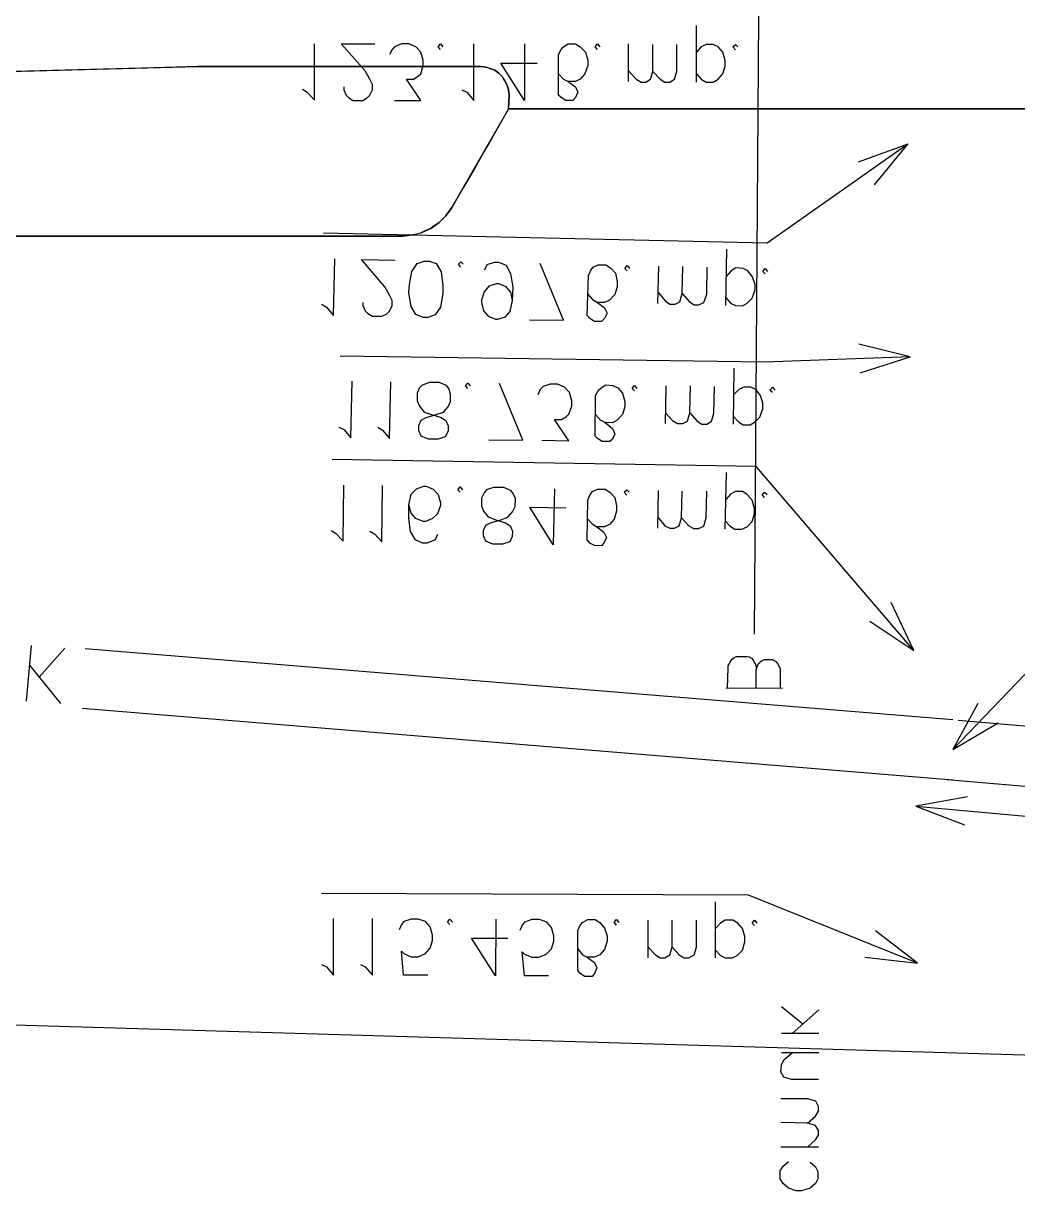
# Model space of a CAD drawing. Header units: metres. Extents: x 131 to 658, y 22 to 173.
# Drawn here: x 221.92 to 240.4, y 103.11 to 124.81 of the extents above; entities that cross this region are included whole.
import ezdxf

# ---------------------------------------------------------------- set-up
doc = ezdxf.new("R2010")
doc.units = ezdxf.units.M
for name, color, linetype in [('ELECTR_CABLE', 7, 'Continuous'), ('GAS', 7, 'Continuous'), ('GRASS', 7, 'Continuous'), ('ROAD', 7, 'Continuous'), ('SEWER', 7, 'Continuous'), ('SIDEWALK_PATH', 7, 'Continuous'), ('WATER_PIPELINE', 7, 'Continuous')]:
    doc.layers.add(name, color=color, linetype=linetype)

msp = doc.modelspace()

# ---------------------------------------------------------------- linework, layer by layer
at = {"layer": 'ELECTR_CABLE'}
for points in [[(234.43, 123.714), (234.43, 124.768)], [(227.106, 123.581), (227.195, 123.525), (227.195, 123.525), (227.328, 123.381), (227.328, 123.381), (227.328, 124.424)], [(227.872, 123.625), (227.872, 123.57), (227.872, 123.57), (227.916, 123.47), (227.916, 123.47), (227.961, 123.426), (227.961, 123.426), (228.05, 123.37), (228.05, 123.37), (228.227, 123.37), (228.227, 123.37), (228.316, 123.426), (228.316, 123.426), (228.36, 123.47), (228.36, 123.47), (228.405, 123.57), (228.405, 123.57), (228.405, 123.67), (228.405, 123.67), (228.36, 123.77), (228.36, 123.77), (228.272, 123.925), (228.272, 123.925), (227.828, 124.424), (227.828, 124.424), (228.449, 124.424)], [(228.815, 123.37), (229.304, 123.37), (229.304, 123.37), (229.037, 123.77), (229.037, 123.77), (229.17, 123.77), (229.17, 123.77), (229.259, 123.825), (229.259, 123.825), (229.304, 123.869), (229.304, 123.869), (229.348, 124.025), (229.348, 124.025), (229.348, 124.125), (229.348, 124.125), (229.304, 124.269), (229.304, 124.269), (229.215, 124.369), (229.215, 124.369), (229.082, 124.424), (229.082, 124.424), (228.948, 124.424), (228.948, 124.424), (228.815, 124.369), (228.815, 124.369), (228.771, 124.324), (228.771, 124.324), (228.726, 124.225)], [(229.67, 124.324), (229.625, 124.369), (229.625, 124.369), (229.67, 124.424), (229.67, 124.424), (229.714, 124.369)], [(230.069, 123.57), (230.158, 123.525), (230.158, 123.525), (230.291, 123.37), (230.291, 123.37), (230.291, 124.424)], [(231.234, 124.424), (231.234, 123.37), (231.234, 123.37), (230.79, 124.069), (230.79, 124.069), (231.467, 124.069)], [(231.867, 123.869), (231.956, 123.77), (231.956, 123.77), (232.044, 123.725), (232.044, 123.725), (232.178, 123.625), (232.178, 123.625), (232.222, 123.525), (232.222, 123.525), (232.178, 123.426), (232.178, 123.426), (232.133, 123.37), (232.133, 123.37), (232, 123.37), (232, 123.37), (231.911, 123.426), (231.911, 123.426), (231.867, 123.47), (231.867, 123.47), (231.867, 124.225), (231.867, 124.225), (231.911, 124.324), (231.911, 124.324), (231.956, 124.369), (231.956, 124.369), (232.044, 124.424), (232.044, 124.424), (232.178, 124.424), (232.178, 124.424), (232.266, 124.369), (232.266, 124.369), (232.366, 124.269), (232.366, 124.269), (232.411, 124.125), (232.411, 124.125), (232.411, 124.025), (232.411, 124.025), (232.355, 123.869), (232.355, 123.869), (232.266, 123.77), (232.266, 123.77), (232.178, 123.725), (232.178, 123.725), (232.044, 123.725)], [(232.588, 124.324), (232.544, 124.369), (232.544, 124.369), (232.588, 124.424), (232.588, 124.424), (232.633, 124.369)], [(233.165, 123.725), (233.165, 124.424)], [(233.165, 123.925), (233.309, 123.77), (233.309, 123.77), (233.398, 123.714), (233.398, 123.714), (233.487, 123.714), (233.487, 123.714), (233.576, 123.77), (233.576, 123.77), (233.62, 123.914), (233.62, 123.914), (233.62, 124.413)], [(233.62, 123.914), (233.753, 123.77), (233.753, 123.77), (233.842, 123.714), (233.842, 123.714), (233.931, 123.714), (233.931, 123.714), (234.02, 123.77), (234.02, 123.77), (234.064, 123.914), (234.064, 123.914), (234.064, 124.413)], [(234.43, 123.869), (234.519, 123.77), (234.519, 123.77), (234.608, 123.714), (234.608, 123.714), (234.741, 123.714), (234.741, 123.714), (234.83, 123.77), (234.83, 123.77), (234.918, 123.869), (234.918, 123.869), (234.963, 124.014), (234.963, 124.014), (234.963, 124.114), (234.963, 124.114), (234.918, 124.269), (234.918, 124.269), (234.83, 124.369), (234.83, 124.369), (234.741, 124.413), (234.741, 124.413), (234.608, 124.413), (234.608, 124.413), (234.519, 124.369), (234.519, 124.369), (234.43, 124.269)], [(235.152, 124.313), (235.107, 124.369), (235.107, 124.369), (235.152, 124.413), (235.152, 124.413), (235.196, 124.369)], [(237.737, 121.805), (238.358, 122.56), (238.358, 122.56), (235.74, 120.718), (235.74, 120.718), (227.495, 120.907)], [(238.358, 122.56), (237.437, 122.227)], [(234.974, 119.564), (234.996, 120.607)], [(227.461, 119.586), (227.55, 119.531), (227.55, 119.531), (227.683, 119.375), (227.683, 119.375), (227.706, 120.429)], [(228.227, 119.619), (228.227, 119.564), (228.227, 119.564), (228.272, 119.464), (228.272, 119.464), (228.316, 119.42), (228.316, 119.42), (228.405, 119.364), (228.405, 119.364), (228.582, 119.364), (228.582, 119.364), (228.671, 119.409), (228.671, 119.409), (228.715, 119.453), (228.715, 119.453), (228.771, 119.553), (228.771, 119.553), (228.771, 119.653), (228.771, 119.653), (228.726, 119.753), (228.726, 119.753), (228.638, 119.908), (228.638, 119.908), (228.205, 120.418), (228.205, 120.418), (228.826, 120.407)], [(229.348, 119.342), (229.215, 119.397), (229.215, 119.397), (229.126, 119.542), (229.126, 119.542), (229.082, 119.797), (229.082, 119.797), (229.093, 119.952), (229.093, 119.952), (229.137, 120.196), (229.137, 120.196), (229.237, 120.341), (229.237, 120.341), (229.37, 120.385), (229.37, 120.385), (229.459, 120.385), (229.459, 120.385), (229.592, 120.341), (229.592, 120.341), (229.681, 120.185), (229.681, 120.185), (229.714, 119.93), (229.714, 119.93), (229.714, 119.786), (229.714, 119.786), (229.67, 119.531), (229.67, 119.531), (229.57, 119.386), (229.57, 119.386), (229.437, 119.342), (229.437, 119.342), (229.348, 119.342)], [(230.047, 120.274), (230.003, 120.33), (230.003, 120.33), (230.047, 120.374), (230.047, 120.374), (230.091, 120.33)], [(231.012, 119.653), (230.979, 119.808), (230.979, 119.808), (230.89, 119.908), (230.89, 119.908), (230.757, 119.963), (230.757, 119.963), (230.713, 119.963), (230.713, 119.963), (230.569, 119.919), (230.569, 119.919), (230.48, 119.819), (230.48, 119.819), (230.435, 119.664), (230.435, 119.664), (230.435, 119.619), (230.435, 119.619), (230.469, 119.464), (230.469, 119.464), (230.557, 119.364), (230.557, 119.364), (230.691, 119.309), (230.691, 119.309), (230.735, 119.309), (230.735, 119.309), (230.879, 119.353), (230.879, 119.353), (230.968, 119.453), (230.968, 119.453), (231.012, 119.653), (231.012, 119.653), (231.024, 119.908), (231.024, 119.908), (230.979, 120.152), (230.979, 120.152), (230.901, 120.307), (230.901, 120.307), (230.757, 120.363), (230.757, 120.363), (230.668, 120.363), (230.668, 120.363), (230.535, 120.319), (230.535, 120.319), (230.491, 120.219)], [(231.323, 119.298), (231.956, 119.287), (231.956, 119.287), (231.523, 120.341)], [(232.411, 119.775), (232.499, 119.675), (232.499, 119.675), (232.588, 119.619), (232.588, 119.619), (232.721, 119.52), (232.721, 119.52), (232.766, 119.42), (232.766, 119.42), (232.721, 119.32), (232.721, 119.32), (232.666, 119.264), (232.666, 119.264), (232.533, 119.264), (232.533, 119.264), (232.444, 119.32), (232.444, 119.32), (232.4, 119.375), (232.4, 119.375), (232.422, 120.119), (232.422, 120.119), (232.466, 120.219), (232.466, 120.219), (232.51, 120.274), (232.51, 120.274), (232.599, 120.319), (232.599, 120.319), (232.744, 120.319), (232.744, 120.319), (232.832, 120.263), (232.832, 120.263), (232.921, 120.163), (232.921, 120.163), (232.954, 120.008), (232.954, 120.008), (232.954, 119.908), (232.954, 119.908), (232.91, 119.764), (232.91, 119.764), (232.81, 119.664), (232.81, 119.664), (232.721, 119.619), (232.721, 119.619), (232.588, 119.619)], [(233.143, 120.208), (233.099, 120.252), (233.099, 120.252), (233.143, 120.307), (233.143, 120.307), (233.187, 120.252)], [(233.709, 119.597), (233.731, 120.296)], [(233.72, 119.797), (233.853, 119.642), (233.853, 119.642), (233.931, 119.586), (233.931, 119.586), (234.031, 119.586), (234.031, 119.586), (234.12, 119.63), (234.12, 119.63), (234.164, 119.786), (234.164, 119.786), (234.175, 120.285)], [(234.164, 119.786), (234.297, 119.63), (234.297, 119.63), (234.386, 119.575), (234.386, 119.575), (234.475, 119.575), (234.475, 119.575), (234.563, 119.619), (234.563, 119.619), (234.619, 119.775), (234.619, 119.775), (234.63, 120.274)], [(234.974, 119.708), (235.063, 119.608), (235.063, 119.608), (235.152, 119.564), (235.152, 119.564), (235.285, 119.553), (235.285, 119.553), (235.373, 119.608), (235.373, 119.608), (235.462, 119.697), (235.462, 119.697), (235.518, 119.852), (235.518, 119.852), (235.518, 119.952), (235.518, 119.952), (235.473, 120.097), (235.473, 120.097), (235.385, 120.208), (235.385, 120.208), (235.296, 120.252), (235.296, 120.252), (235.163, 120.263), (235.163, 120.263), (235.074, 120.208), (235.074, 120.208), (234.985, 120.108)], [(235.706, 120.152), (235.662, 120.196), (235.662, 120.196), (235.706, 120.252), (235.706, 120.252), (235.751, 120.196)], [(238.403, 118.61), (237.449, 118.843)], [(237.471, 118.31), (238.403, 118.61), (238.403, 118.61), (235.695, 118.51), (235.695, 118.51), (227.805, 118.621)], [(235.118, 117.356), (235.129, 118.399)], [(227.783, 117.3), (227.872, 117.256), (227.872, 117.256), (228.005, 117.1), (228.005, 117.1), (228.027, 118.155)], [(228.505, 117.3), (228.593, 117.245), (228.593, 117.245), (228.726, 117.089), (228.726, 117.089), (228.749, 118.144)], [(229.448, 117.078), (229.315, 117.134), (229.315, 117.134), (229.27, 117.234), (229.27, 117.234), (229.27, 117.333), (229.27, 117.333), (229.315, 117.433), (229.315, 117.433), (229.403, 117.478), (229.403, 117.478), (229.592, 117.533), (229.592, 117.533), (229.725, 117.578), (229.725, 117.578), (229.814, 117.677), (229.814, 117.677), (229.858, 117.777), (229.858, 117.777), (229.858, 117.922), (229.858, 117.922), (229.825, 118.021), (229.825, 118.021), (229.781, 118.077), (229.781, 118.077), (229.648, 118.132), (229.648, 118.132), (229.459, 118.132), (229.459, 118.132), (229.326, 118.077), (229.326, 118.077), (229.281, 118.033), (229.281, 118.033), (229.237, 117.933), (229.237, 117.933), (229.237, 117.788), (229.237, 117.788), (229.281, 117.689), (229.281, 117.689), (229.37, 117.578), (229.37, 117.578), (229.503, 117.533), (229.503, 117.533), (229.681, 117.478), (229.681, 117.478), (229.77, 117.422), (229.77, 117.422), (229.814, 117.322), (229.814, 117.322), (229.814, 117.223), (229.814, 117.223), (229.758, 117.123), (229.758, 117.123), (229.625, 117.078), (229.625, 117.078), (229.448, 117.078)], [(230.18, 118.021), (230.136, 118.066), (230.136, 118.066), (230.18, 118.121), (230.18, 118.121), (230.225, 118.066)], [(230.569, 117.067), (231.201, 117.056), (231.201, 117.056), (230.768, 118.11)], [(231.556, 117.056), (232.056, 117.045), (232.056, 117.045), (231.789, 117.444), (231.789, 117.444), (231.922, 117.444), (231.922, 117.444), (232.011, 117.5), (232.011, 117.5), (232.056, 117.544), (232.056, 117.544), (232.111, 117.689), (232.111, 117.689), (232.111, 117.788), (232.111, 117.788), (232.067, 117.944), (232.067, 117.944), (231.978, 118.044), (231.978, 118.044), (231.845, 118.099), (231.845, 118.099), (231.712, 118.099), (231.712, 118.099), (231.578, 118.055), (231.578, 118.055), (231.523, 117.999), (231.523, 117.999), (231.478, 117.899)], [(232.555, 117.533), (232.644, 117.433), (232.644, 117.433), (232.732, 117.389), (232.732, 117.389), (232.866, 117.278), (232.866, 117.278), (232.91, 117.178), (232.91, 117.178), (232.866, 117.078), (232.866, 117.078), (232.821, 117.034), (232.821, 117.034), (232.677, 117.034), (232.677, 117.034), (232.588, 117.089), (232.588, 117.089), (232.544, 117.134), (232.544, 117.134), (232.555, 117.888), (232.555, 117.888), (232.61, 117.988), (232.61, 117.988), (232.655, 118.033), (232.655, 118.033), (232.744, 118.088), (232.744, 118.088), (232.877, 118.077), (232.877, 118.077), (232.965, 118.033), (232.965, 118.033), (233.054, 117.933), (233.054, 117.933), (233.099, 117.777), (233.099, 117.777), (233.099, 117.677), (233.099, 117.677), (233.054, 117.533), (233.054, 117.533), (232.954, 117.433), (232.954, 117.433), (232.866, 117.378), (232.866, 117.378), (232.732, 117.389)], [(233.276, 117.977), (233.232, 118.021), (233.232, 118.021), (233.276, 118.077), (233.276, 118.077), (233.321, 118.021)], [(233.853, 117.367), (233.864, 118.066)], [(233.853, 117.567), (233.986, 117.422), (233.986, 117.422), (234.075, 117.367), (234.075, 117.367), (234.175, 117.367), (234.175, 117.367), (234.264, 117.411), (234.264, 117.411), (234.308, 117.567), (234.308, 117.567), (234.319, 118.066)], [(234.308, 117.567), (234.441, 117.411), (234.441, 117.411), (234.53, 117.356), (234.53, 117.356), (234.619, 117.356), (234.619, 117.356), (234.708, 117.411), (234.708, 117.411), (234.752, 117.555), (234.752, 117.555), (234.763, 118.055)], [(235.118, 117.5), (235.207, 117.4), (235.207, 117.4), (235.296, 117.345), (235.296, 117.345), (235.429, 117.345), (235.429, 117.345), (235.518, 117.4), (235.518, 117.4), (235.606, 117.489), (235.606, 117.489), (235.662, 117.644), (235.662, 117.644), (235.662, 117.744), (235.662, 117.744), (235.618, 117.888), (235.618, 117.888), (235.529, 117.999), (235.529, 117.999), (235.44, 118.044), (235.44, 118.044), (235.307, 118.044), (235.307, 118.044), (235.218, 117.999), (235.218, 117.999), (235.118, 117.899)], [(235.839, 117.944), (235.795, 117.988), (235.795, 117.988), (235.839, 118.044), (235.839, 118.044), (235.884, 117.988)], [(237.648, 113.694), (238.469, 113.15), (238.469, 113.15), (235.54, 116.568), (235.54, 116.568), (227.661, 116.701)], [(234.963, 115.403), (234.985, 116.457)], [(227.639, 115.38), (227.728, 115.325), (227.728, 115.325), (227.861, 115.181), (227.861, 115.181), (227.872, 116.224)], [(228.36, 115.369), (228.449, 115.314), (228.449, 115.314), (228.582, 115.17), (228.582, 115.17), (228.593, 116.213)], [(229.614, 115.303), (229.57, 115.203), (229.57, 115.203), (229.426, 115.147), (229.426, 115.147), (229.337, 115.147), (229.337, 115.147), (229.204, 115.203), (229.204, 115.203), (229.115, 115.358), (229.115, 115.358), (229.082, 115.602), (229.082, 115.602), (229.082, 115.858), (229.082, 115.858), (229.126, 116.057), (229.126, 116.057), (229.226, 116.157), (229.226, 116.157), (229.359, 116.202), (229.359, 116.202), (229.403, 116.202), (229.403, 116.202), (229.537, 116.146), (229.537, 116.146), (229.625, 116.046), (229.625, 116.046), (229.67, 115.891), (229.67, 115.891), (229.67, 115.847), (229.67, 115.847), (229.614, 115.691), (229.614, 115.691), (229.525, 115.602), (229.525, 115.602), (229.392, 115.547), (229.392, 115.547), (229.348, 115.547), (229.348, 115.547), (229.215, 115.602), (229.215, 115.602), (229.126, 115.702), (229.126, 115.702), (229.082, 115.858)], [(230.036, 116.091), (229.992, 116.135), (229.992, 116.135), (230.036, 116.191), (230.036, 116.191), (230.08, 116.135)], [(230.646, 115.125), (230.513, 115.181), (230.513, 115.181), (230.469, 115.281), (230.469, 115.281), (230.469, 115.38), (230.469, 115.38), (230.513, 115.48), (230.513, 115.48), (230.602, 115.525), (230.602, 115.525), (230.79, 115.58), (230.79, 115.58), (230.924, 115.625), (230.924, 115.625), (231.012, 115.724), (231.012, 115.724), (231.057, 115.824), (231.057, 115.824), (231.068, 115.969), (231.068, 115.969), (231.024, 116.068), (231.024, 116.068), (230.979, 116.124), (230.979, 116.124), (230.846, 116.179), (230.846, 116.179), (230.657, 116.179), (230.657, 116.179), (230.524, 116.135), (230.524, 116.135), (230.48, 116.08), (230.48, 116.08), (230.435, 115.98), (230.435, 115.98), (230.435, 115.835), (230.435, 115.835), (230.469, 115.736), (230.469, 115.736), (230.557, 115.636), (230.557, 115.636), (230.702, 115.58), (230.702, 115.58), (230.879, 115.525), (230.879, 115.525), (230.968, 115.469), (230.968, 115.469), (231.012, 115.369), (231.012, 115.369), (231.001, 115.269), (231.001, 115.269), (230.957, 115.17), (230.957, 115.17), (230.824, 115.125), (230.824, 115.125), (230.646, 115.125)], [(231.789, 116.157), (231.767, 115.114), (231.767, 115.114), (231.334, 115.813), (231.334, 115.813), (232, 115.802)], [(232.4, 115.602), (232.488, 115.503), (232.488, 115.503), (232.577, 115.447), (232.577, 115.447), (232.71, 115.347), (232.71, 115.347), (232.755, 115.247), (232.755, 115.247), (232.71, 115.147), (232.71, 115.147), (232.666, 115.092), (232.666, 115.092), (232.533, 115.103), (232.533, 115.103), (232.444, 115.147), (232.444, 115.147), (232.4, 115.203), (232.4, 115.203), (232.411, 115.946), (232.411, 115.946), (232.455, 116.046), (232.455, 116.046), (232.499, 116.102), (232.499, 116.102), (232.588, 116.146), (232.588, 116.146), (232.732, 116.146), (232.732, 116.146), (232.821, 116.091), (232.821, 116.091), (232.91, 115.991), (232.91, 115.991), (232.943, 115.835), (232.943, 115.835), (232.943, 115.736), (232.943, 115.736), (232.899, 115.591), (232.899, 115.591), (232.81, 115.491), (232.81, 115.491), (232.721, 115.447), (232.721, 115.447), (232.577, 115.447)], [(233.132, 116.035), (233.087, 116.091), (233.087, 116.091), (233.132, 116.135), (233.132, 116.135), (233.176, 116.091)], [(233.709, 115.425), (233.72, 116.124)], [(233.709, 115.625), (233.842, 115.469), (233.842, 115.469), (233.931, 115.425), (233.931, 115.425), (234.02, 115.425), (234.02, 115.425), (234.108, 115.469), (234.108, 115.469), (234.153, 115.613), (234.153, 115.613), (234.164, 116.113)], [(234.153, 115.613), (234.286, 115.469), (234.286, 115.469), (234.375, 115.414), (234.375, 115.414), (234.464, 115.414), (234.464, 115.414), (234.563, 115.458), (234.563, 115.458), (234.608, 115.613), (234.608, 115.613), (234.619, 116.113)], [(234.963, 115.558), (235.052, 115.458), (235.052, 115.458), (235.14, 115.403), (235.14, 115.403), (235.274, 115.403), (235.274, 115.403), (235.373, 115.447), (235.373, 115.447), (235.462, 115.547), (235.462, 115.547), (235.507, 115.691), (235.507, 115.691), (235.507, 115.791), (235.507, 115.791), (235.462, 115.946), (235.462, 115.946), (235.373, 116.046), (235.373, 116.046), (235.285, 116.102), (235.285, 116.102), (235.152, 116.102), (235.152, 116.102), (235.063, 116.057), (235.063, 116.057), (234.974, 115.957)], [(235.695, 115.991), (235.651, 116.046), (235.651, 116.046), (235.695, 116.091), (235.695, 116.091), (235.74, 116.046)], [(238.469, 113.15), (238.048, 114.038)], [(239.468, 110.431), (238.503, 110.254), (238.503, 110.254), (244.495, 109.71), (244.495, 109.71), (251.375, 109.1)], [(238.503, 110.254), (239.413, 109.91)], [(237.56, 107.446), (238.536, 107.335), (238.536, 107.335), (235.396, 108.6), (235.396, 108.6), (227.461, 108.634)], [(234.785, 107.435), (234.785, 108.478)], [(227.461, 107.313), (227.55, 107.269), (227.55, 107.269), (227.683, 107.113), (227.683, 107.113), (227.683, 108.168)], [(228.183, 107.313), (228.272, 107.269), (228.272, 107.269), (228.405, 107.113), (228.405, 107.113), (228.405, 108.168)], [(229.437, 107.113), (228.982, 107.113), (228.982, 107.113), (228.948, 107.557), (228.948, 107.557), (228.993, 107.513), (228.993, 107.513), (229.126, 107.457), (229.126, 107.457), (229.259, 107.457), (229.259, 107.457), (229.392, 107.513), (229.392, 107.513), (229.481, 107.613), (229.481, 107.613), (229.525, 107.757), (229.525, 107.757), (229.525, 107.857), (229.525, 107.857), (229.481, 108.012), (229.481, 108.012), (229.392, 108.112), (229.392, 108.112), (229.259, 108.156), (229.259, 108.156), (229.126, 108.156), (229.126, 108.156), (228.993, 108.112), (228.993, 108.112), (228.948, 108.057), (228.948, 108.057), (228.904, 107.957)], [(229.847, 108.057), (229.803, 108.101), (229.803, 108.101), (229.847, 108.156), (229.847, 108.156), (229.892, 108.101)], [(230.702, 108.156), (230.691, 107.102), (230.691, 107.102), (230.247, 107.801), (230.247, 107.801), (230.924, 107.801)], [(231.678, 107.102), (231.234, 107.102), (231.234, 107.102), (231.19, 107.546), (231.19, 107.546), (231.234, 107.502), (231.234, 107.502), (231.368, 107.446), (231.368, 107.446), (231.501, 107.446), (231.501, 107.446), (231.634, 107.502), (231.634, 107.502), (231.734, 107.602), (231.734, 107.602), (231.778, 107.746), (231.778, 107.746), (231.778, 107.846), (231.778, 107.846), (231.734, 108.001), (231.734, 108.001), (231.645, 108.101), (231.645, 108.101), (231.512, 108.145), (231.512, 108.145), (231.368, 108.145), (231.368, 108.145), (231.234, 108.101), (231.234, 108.101), (231.19, 108.045), (231.19, 108.045), (231.146, 107.946)], [(232.222, 107.602), (232.311, 107.491), (232.311, 107.491), (232.4, 107.446), (232.4, 107.446), (232.533, 107.346), (232.533, 107.346), (232.577, 107.247), (232.577, 107.247), (232.533, 107.147), (232.533, 107.147), (232.488, 107.091), (232.488, 107.091), (232.355, 107.091), (232.355, 107.091), (232.266, 107.147), (232.266, 107.147), (232.222, 107.202), (232.222, 107.202), (232.222, 107.946), (232.222, 107.946), (232.266, 108.045), (232.266, 108.045), (232.311, 108.09), (232.311, 108.09), (232.411, 108.145), (232.411, 108.145), (232.544, 108.145), (232.544, 108.145), (232.633, 108.09), (232.633, 108.09), (232.721, 107.99), (232.721, 107.99), (232.766, 107.846), (232.766, 107.846), (232.766, 107.746), (232.766, 107.746), (232.721, 107.591), (232.721, 107.591), (232.633, 107.491), (232.633, 107.491), (232.533, 107.446), (232.533, 107.446), (232.4, 107.446)], [(232.943, 108.045), (232.899, 108.09), (232.899, 108.09), (232.943, 108.145), (232.943, 108.145), (232.988, 108.09)], [(233.531, 107.435), (233.531, 108.134)], [(233.531, 107.635), (233.665, 107.491), (233.665, 107.491), (233.753, 107.435), (233.753, 107.435), (233.842, 107.435), (233.842, 107.435), (233.931, 107.491), (233.931, 107.491), (233.975, 107.635), (233.975, 107.635), (233.975, 108.134)], [(233.975, 107.635), (234.108, 107.491), (234.108, 107.491), (234.197, 107.435), (234.197, 107.435), (234.286, 107.435), (234.286, 107.435), (234.386, 107.491), (234.386, 107.491), (234.43, 107.635), (234.43, 107.635), (234.43, 108.134)], [(234.785, 107.579), (234.874, 107.48), (234.874, 107.48), (234.963, 107.435), (234.963, 107.435), (235.096, 107.435), (235.096, 107.435), (235.185, 107.48), (235.185, 107.48), (235.285, 107.579), (235.285, 107.579), (235.329, 107.735), (235.329, 107.735), (235.329, 107.835), (235.329, 107.835), (235.285, 107.979), (235.285, 107.979), (235.196, 108.079), (235.196, 108.079), (235.107, 108.134), (235.107, 108.134), (234.963, 108.134), (234.963, 108.134), (234.874, 108.079), (234.874, 108.079), (234.785, 107.979)], [(235.507, 108.034), (235.462, 108.079), (235.462, 108.079), (235.507, 108.134), (235.507, 108.134), (235.551, 108.079)], [(238.536, 107.335), (237.759, 107.935)]]:
    msp.add_lwpolyline(points, dxfattribs=at)
at = {"layer": 'GAS'}
msp.add_lwpolyline([(133.889, 108.416), (175.806, 107.557), (185.882, 107.258), (290.347, 104.151)], dxfattribs=at)
at = {"layer": 'GRASS'}
msp.add_lwpolyline([(205.257, 123.481), (225.164, 124.003), (230.202, 124.003), (230.38, 124.003), (230.413, 124.003), (230.513, 123.992), (230.535, 123.992), (230.591, 123.969), (230.646, 123.947), (230.68, 123.936), (230.735, 123.892), (230.757, 123.881), (230.802, 123.836), (230.824, 123.814), (230.824, 123.803), (230.868, 123.736), (230.913, 123.659), (230.935, 123.57), (230.946, 123.47), (230.935, 123.215), (230.624, 122.671), (230.491, 122.438), (230.313, 122.127), (230.091, 121.75), (229.881, 121.384), (229.847, 121.328), (229.77, 121.228), (229.681, 121.14), (229.648, 121.106), (229.537, 121.029), (229.492, 120.995), (229.414, 120.962), (229.326, 120.918), (229.304, 120.907), (229.193, 120.884), (229.148, 120.873), (228.971, 120.851), (223.933, 120.851), (204.225, 120.851)], dxfattribs=at)
at = {"layer": 'ROAD'}
msp.add_lwpolyline([(165.386, 120.851), (228.969, 120.851), (228.97, 120.851), (228.971, 120.851), (229.147, 120.873), (229.148, 120.873), (229.149, 120.874), (229.324, 120.917), (229.325, 120.918), (229.326, 120.918), (229.327, 120.918), (229.491, 120.995), (229.492, 120.996), (229.493, 120.996), (229.646, 121.106), (229.647, 121.106), (229.647, 121.107), (229.648, 121.107), (229.768, 121.228), (229.769, 121.228), (229.769, 121.229), (229.77, 121.229), (229.88, 121.383), (229.88, 121.384), (229.881, 121.384), (230.934, 123.214), (230.935, 123.215), (230.936, 123.215), (292.566, 123.215)], dxfattribs=at)
at = {"layer": 'SEWER'}
for points in [[(239.657, 112.162), (239.191, 111.308), (239.191, 111.308), (245.094, 117.456), (245.094, 117.456), (252.507, 117.134)], [(221.98, 112.207), (222.068, 113.239)], [(222.213, 112.651), (222.69, 113.194)], [(223.067, 113.183), (239.191, 111.863)], [(222.035, 112.873), (222.612, 112.162)], [(223.012, 112.074), (239.191, 110.742)], [(239.191, 111.308), (240.034, 111.807)], [(239.291, 111.852), (259.653, 110.109)], [(239.091, 110.753), (259.542, 109)]]:
    msp.add_lwpolyline(points, dxfattribs=at)
at = {"layer": 'SIDEWALK_PATH'}
msp.add_lwpolyline([(291.434, 123.215), (235.651, 123.215), (233.332, 123.215), (230.935, 123.215), (230.946, 123.47), (230.935, 123.57), (230.913, 123.659), (230.868, 123.736), (230.824, 123.814), (230.757, 123.881), (230.68, 123.936), (230.591, 123.969), (230.513, 123.992), (230.413, 124.003), (229.359, 124.003), (225.164, 124.003), (224.343, 123.98), (205.257, 123.481), (204.436, 123.481), (160.259, 123.481)], dxfattribs=at)
at = {"layer": 'WATER_PIPELINE'}
for points in [[(235.507, 113.45), (235.629, 131.116), (235.629, 131.116), (248.734, 131.06)], [(235.007, 112.451), (235.018, 112.828), (235.018, 112.828), (235.018, 112.861), (235.018, 112.861), (235.029, 112.884), (235.029, 112.884), (235.052, 112.939), (235.052, 112.939), (235.074, 112.961), (235.074, 112.961), (235.096, 112.995), (235.096, 112.995), (235.129, 113.017), (235.129, 113.017), (235.152, 113.028), (235.152, 113.028), (235.174, 113.039), (235.174, 113.039), (235.373, 113.039), (235.373, 113.039), (235.407, 113.028), (235.407, 113.028), (235.451, 113.006), (235.451, 113.006), (235.484, 112.972), (235.484, 112.972), (235.495, 112.939), (235.495, 112.939), (235.518, 112.906), (235.518, 112.906), (235.529, 112.861), (235.529, 112.861), (235.54, 112.828), (235.54, 112.828), (235.54, 112.784), (235.54, 112.784), (235.551, 112.828), (235.551, 112.828), (235.562, 112.861), (235.562, 112.861), (235.584, 112.906), (235.584, 112.906), (235.606, 112.928), (235.606, 112.928), (235.629, 112.95), (235.629, 112.95), (235.651, 112.961), (235.651, 112.961), (235.684, 112.984), (235.684, 112.984), (235.706, 112.984), (235.706, 112.984), (235.828, 112.984), (235.828, 112.984), (235.839, 112.984), (235.839, 112.984), (235.873, 112.961), (235.873, 112.961), (235.895, 112.95), (235.895, 112.95), (235.917, 112.928), (235.917, 112.928), (235.928, 112.917), (235.928, 112.917), (235.962, 112.861), (235.962, 112.861), (235.984, 112.806), (235.984, 112.806), (235.984, 112.784), (235.984, 112.784), (235.984, 112.44)], [(235.54, 112.451), (235.54, 112.784)], [(236.028, 112.44), (234.974, 112.451)], [(236.405, 106.203), (236.006, 106.525)], [(236.705, 106.47), (236.206, 106.026)], [(236.705, 106.026), (236.006, 106.026)], [(236.694, 105.171), (236.195, 105.171), (236.195, 105.171), (236.05, 105.216), (236.05, 105.216), (235.995, 105.316), (235.995, 105.316), (236.006, 105.449), (236.006, 105.449), (236.05, 105.538), (236.05, 105.538), (236.206, 105.671)], [(236.705, 105.671), (236.006, 105.671)], [(236.494, 104.361), (236.638, 104.495), (236.638, 104.495), (236.694, 104.583), (236.694, 104.583), (236.694, 104.672), (236.694, 104.672), (236.65, 104.772), (236.65, 104.772), (236.494, 104.816), (236.494, 104.816), (235.995, 104.816)], [(236.494, 103.917), (236.638, 104.051), (236.638, 104.051), (236.694, 104.139), (236.694, 104.139), (236.694, 104.228), (236.694, 104.228), (236.638, 104.317), (236.638, 104.317), (236.494, 104.361), (236.494, 104.361), (235.995, 104.372)], [(236.694, 103.917), (235.995, 103.917)], [(236.539, 103.64), (236.638, 103.551), (236.638, 103.551), (236.683, 103.463), (236.683, 103.463), (236.683, 103.329), (236.683, 103.329), (236.638, 103.241), (236.638, 103.241), (236.539, 103.152), (236.539, 103.152), (236.383, 103.107), (236.383, 103.107), (236.283, 103.107), (236.283, 103.107), (236.139, 103.152), (236.139, 103.152), (236.039, 103.241), (236.039, 103.241), (235.984, 103.329), (235.984, 103.329), (235.984, 103.474), (235.984, 103.474), (236.039, 103.562), (236.039, 103.562), (236.139, 103.651)]]:
    msp.add_lwpolyline(points, dxfattribs=at)

doc.saveas('drawing.dxf')
